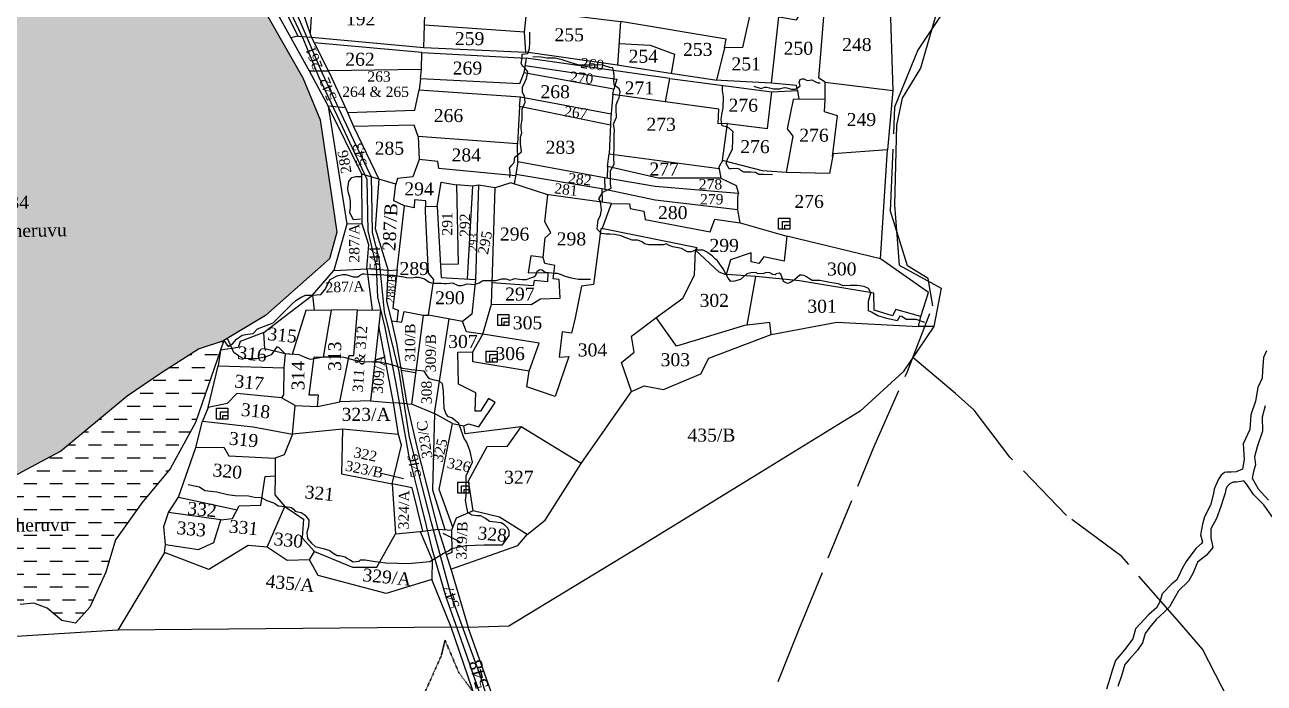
# Model space of a CAD drawing. Header units: millimetres. Extents: x 1039 to 3150, y 234 to 1226.
# Drawn here: x 2237.7 to 2477.6, y 453.9 to 581.3 of the extents above; entities that cross this region are included whole.
import ezdxf

# ---------------------------------------------------------------- set-up
doc = ezdxf.new("R2010")
doc.units = ezdxf.units.MM
doc.header["$MEASUREMENT"] = 0
doc.linetypes.add('ACAD_ISO02W100', pattern=[15, 12, -3])
doc.linetypes.add('ACAD_ISO07W100', pattern=[3, 0, -3])
for name, color, linetype in [('CARTTRACK', 30, 'ACAD_ISO02W100'), ('NALA', 4, 'Continuous'), ('SQUAREWELL', 5, 'Continuous'), ('SURVEY_BND', 7, 'Continuous'), ('WATER_BODY', 4, 'Continuous')]:
    doc.layers.add(name, color=color, linetype=linetype)
doc.layers.add('FOOTPATH', color=150, linetype='ACAD_ISO07W100', lineweight=30)
doc.layers.add('ROAD', color=1, linetype='Continuous', lineweight=25)
doc.styles.get("Standard").update_dxf_attribs({"font": 'TIMES.TTF'})
doc.dimstyles.get("Standard").update_dxf_attribs({"dimtxt": 0.18, "dimasz": 0.18, "dimexe": 0.18, "dimexo": 0.0625, "dimgap": 0.09, "dimtad": 0, "dimtih": 1, "dimtoh": 1, "dimdec": 4, "dimzin": 0, "dimdsep": 46, "dimtxsty": 'Standard', "dimcen": 0.09, "dimadec": 0, "dimazin": 0, "dimtfac": 1, "dimtdec": 4, "dimtofl": 0, "dimtmove": 0, "dimatfit": 3, "dimfxl": 1, "dimtolj": 1, "dimtzin": 0, "dimarcsym": 0})

msp = doc.modelspace()

# ---------------------------------------------------------------- hatches: boundary and pattern name
at = {"layer": 'WATER_BODY'}
h = msp.add_hatch(dxfattribs=at)
h.set_pattern_fill('DASH', color=256, scale=20, style=0)
h.paths.add_polyline_path([(2281.64, 588.41), (2272.96, 598.71), (2267.77, 603.35), (2259.28, 608.69), (2248.53, 613.96), (2237.91, 618.08), (2230.38, 621.12), (2226.83, 618.92), (2223.31, 615.95), (2221.55, 615.16), (2220.34, 615.22), (2218.64, 616.49), (2215.9, 616.55), (2214.63, 614.01), (2212.99, 612.86), (2210.08, 611.4), (2208.5, 608.13), (2205.46, 605.94), (2202.67, 604.91), (2196.92, 604.86), (2195.42, 604.49), (2193.64, 598.66), (2193.74, 595.39), (2193.4, 590.45), (2192.97, 586.99), (2191.53, 585.64), (2188.88, 584.18), (2185.46, 583.6), (2182.48, 582.45), (2180.55, 581.49), (2177.67, 580.58), (2174.98, 578.75), (2172.04, 577.69), (2171.56, 574.59), (2172.33, 572.34), (2172.52, 569.6), (2172.52, 566.52), (2173.48, 564.58), (2173.72, 559.44), (2174.54, 556.46), (2174.83, 554.64), (2175.93, 552.43), (2176.37, 550.99), (2176.94, 544.56), (2177.42, 540.43), (2176.27, 536.73), (2175.74, 534.13), (2175.89, 531.3), (2174.53, 527.28), (2173.48, 524.11), (2172.66, 521.13), (2171.7, 518.3), (2170.25, 515.8), (2168.52, 512.58), (2167.75, 508.61), (2166.69, 506.35), (2165.39, 504.33), (2164.38, 502.8), (2163.8, 500.78), (2162.69, 497.39), (2161.1, 494.84), (2160.14, 491.67), (2159.28, 489.03), (2158.12, 486.77), (2156.53, 483.74), (2155.75, 479.58), (2156.93, 477.71), (2159.45, 475.31), (2173.07, 468.02), (2176.34, 466), (2176.65, 464.42), (2180.11, 468.1), (2182.55, 469.88), (2185.46, 471.21), (2190.54, 473.22), (2195.42, 477.03), (2205.4, 479.61), (2212.87, 480.83), (2217.15, 484.02), (2220.89, 486.46), (2225.5, 488.56), (2231.62, 491.89), (2244.61, 498.77), (2252.14, 505.01), (2257.51, 509.48), (2264.16, 514.03), (2271.31, 518.61), (2276.2, 520.18), (2284.27, 525.05), (2296.65, 536.02), (2298.05, 541.15), (2296.96, 548.67), (2294.83, 562.91), (2291.49, 571.03)])
h.paths.add_polyline_path([(2239.49, 631.49), (2237.2, 633.46), (2234.46, 634.58), (2232.33, 635.31), (2229.98, 636.28), (2228.68, 636.49), (2227.38, 635.93), (2225.79, 635.14), (2224.38, 633.96), (2222.94, 632.9), (2221.4, 631.78), (2220.37, 630.57), (2219.7, 628.67), (2219.19, 627.49), (2219.11, 625.82), (2219.96, 621.61), (2220.84, 619.31), (2222.76, 617.05), (2224.01, 616.54), (2226.83, 618.92), (2230.38, 621.12), (2237.91, 618.08), (2239.94, 617.29), (2240.53, 620.25), (2240.03, 624.62), (2239.76, 629.1)])
h.paths.add_polyline_path([(2572.22, 639.76), (2571.25, 642.5), (2569.24, 645.2), (2565.06, 648.03), (2561.71, 647.89), (2558.68, 647.1), (2555.42, 645.85), (2552.72, 643.43), (2551.93, 641.06), (2551.93, 637.43), (2553.33, 633.43), (2556.35, 632.27), (2559.8, 631.11), (2560.96, 630.18), (2562.5, 629.76), (2563.66, 629.76), (2565.38, 629.9), (2567.85, 630.74), (2569.48, 632.5), (2571.43, 634.64), (2572.22, 637.2)])
h.paths.add_polyline_path([(2232.15, 545.01), (2239, 545.01), (2239, 548.84), (2232.15, 548.84)], flags=24)
h.paths.add_polyline_path([(2214.45, 539.12), (2245.8, 539.67), (2245.73, 543.6), (2214.38, 543.05)], flags=24)
h.paths.add_polyline_path([(2259.06, 603.1), (2267.48, 603.1), (2267.48, 606.23), (2259.06, 606.23)], flags=24)
h.paths.add_polyline_path([(2214.35, 621.63), (2236.82, 621.63), (2236.82, 625.59), (2214.35, 625.59)], flags=9)
h = msp.add_hatch(dxfattribs=at)
h.set_pattern_fill('DASH', color=256, scale=20, style=0)
h.paths.add_polyline_path([(2270.7, 504.32), (2276.2, 520.18), (2271.31, 518.61), (2264.16, 514.03), (2257.51, 509.48), (2252.14, 505.01), (2244.61, 498.77), (2231.62, 491.89), (2225.5, 488.56), (2220.89, 486.46), (2217.15, 484.02), (2212.87, 480.83), (2205.4, 479.61), (2195.42, 477.03), (2190.54, 473.22), (2193.94, 471.28), (2199.46, 469.76), (2204.32, 470.31), (2209.6, 471.34), (2212.21, 472.61), (2213.61, 472.37), (2214.88, 471.58), (2217.92, 470), (2219.74, 468.73), (2222.71, 467.64), (2224.59, 468.18), (2227.45, 469.58), (2230.38, 469.71), (2231.11, 469.71), (2232.68, 469.1), (2234.32, 468.92), (2236.75, 469.1), (2239.42, 469.35), (2242.03, 468.38), (2244.82, 466.01), (2247.5, 465.47), (2250.29, 468.62), (2253.38, 475.35), (2255.2, 481.65), (2260.42, 488.87), (2265.84, 495.35)])
h.paths.add_polyline_path([(2223.38, 482.26), (2246.53, 482.67), (2246.46, 486.6), (2223.31, 486.19)], flags=24)

# ---------------------------------------------------------------- linework, layer by layer
at = {"layer": 'CARTTRACK'}
for points in [[(2348.12, 358.1), (2355.04, 378.43), (2361.12, 399.29), (2367.69, 416.6), (2377.93, 440.24), (2387.49, 464.23), (2401.99, 499.53), (2408.51, 514.21), (2413.43, 526.91), (2412.51, 532.17), (2408.51, 534.66), (2405.22, 545.22), (2406.08, 565.4), (2410.51, 576.31), (2415.45, 583.7), (2413.95, 588.63), (2408.52, 593.26), (2405.02, 599.4), (2404.17, 607.6), (2397.22, 614.58), (2397.41, 620.63)], [(2503.43, 393.89), (2489.85, 416.96), (2477.82, 434.77), (2470.67, 450.64), (2465.63, 460.45), (2461.22, 465.57), (2449.98, 478.41), (2439.3, 486.34), (2428.35, 497.63), (2421.44, 506.71), (2417.82, 509.97), (2409.54, 516.88)]]:
    msp.add_lwpolyline(points, dxfattribs=at)
at = {"layer": 'FOOTPATH', "ltscale": 0.002}
msp.add_lwpolyline([(2194.44, 333.44), (2201.41, 342.13), (2207.18, 349.55), (2217.81, 359.51), (2230.9, 369.56), (2251.02, 383.74), (2268.81, 397.76), (2284.25, 410.05), (2295.23, 421.67), (2304.2, 433.54), (2315.09, 452.05), (2318.28, 459.17), (2319.02, 462.18), (2321.69, 455.9), (2329.69, 445.21), (2335.5, 438.14), (2342.37, 430.81), (2347.55, 424.51), (2351.98, 415.66), (2354.86, 409.54), (2356.07, 404.98)], dxfattribs=at)
at = {"layer": 'NALA'}
for points in [[(2331.57, 551.74), (2331.6, 552.86), (2331.5, 553.53), (2331.83, 554.02), (2332.4, 554.64), (2332.53, 555.69), (2333.2, 556.29), (2333.79, 556.7), (2333.59, 558.31), (2333.64, 559.52), (2333.87, 560.4), (2333.72, 561.15), (2333.72, 561.89), (2333.95, 562.9), (2333.95, 563.85), (2333.95, 564.96), (2334.54, 566.31), (2334.39, 567.47), (2334, 568.22), (2334.03, 569.2), (2334.52, 570.33), (2334.77, 570.9), (2335.01, 572.22), (2334.44, 572.94), (2334.08, 573.25), (2333.77, 573.82), (2333.92, 574.85), (2333.92, 575.63), (2335.05, 575.71), (2335.36, 576.69), (2335.41, 577.87), (2335.44, 579.88)], [(2411.89, 523.71), (2410.2, 524.28), (2408.99, 524.28), (2408.24, 524.28), (2407.45, 524.87), (2407.01, 524.92), (2406.5, 524.02), (2404.49, 524.46), (2402.77, 524.95), (2401.56, 525.71), (2400.95, 525.97), (2400.97, 527.82), (2401.44, 529.44), (2400.95, 530.26), (2400.13, 530.64), (2398.76, 530.87), (2397.43, 530.82), (2396.07, 530.8), (2395.17, 531.18), (2393.48, 531.43), (2391.55, 531.79), (2390.68, 531.84), (2390.09, 531.84), (2389.57, 532.12), (2388.98, 532.53), (2388.52, 532.79), (2388.08, 532.81), (2387.67, 532.81), (2386.62, 531.97), (2385.85, 531.45), (2385.26, 531.22), (2384.54, 531.61), (2383.97, 533.04), (2383.69, 533.2), (2383.12, 533.1), (2382.89, 532.92), (2382.43, 532.94), (2381.87, 533.28), (2381.12, 533.35), (2380.73, 533.15), (2379.6, 533.1), (2379.07, 533.35), (2378.19, 533.28), (2377.42, 533.1), (2376.19, 532.02), (2375.06, 531.66), (2374.34, 531.63), (2373.8, 532.25), (2373.41, 532.97), (2372.82, 534.05), (2371.77, 535.61), (2371.36, 535.92), (2370.69, 536.61), (2369.61, 537.38), (2368.97, 537.69), (2367.5, 537.66), (2366.68, 537.36), (2365.94, 537.36), (2364.78, 538.02), (2363.12, 538.32), (2362.4, 538.6), (2361.83, 538.91), (2361.27, 538.7), (2360.37, 538.68), (2359.47, 538.68), (2358.44, 538.68), (2357.62, 538.93), (2357.18, 539.32), (2356.26, 539.6), (2355.23, 539.6), (2354.36, 539.91), (2353.82, 540.14), (2353.07, 540.45), (2352.48, 540.6), (2351.81, 540.68), (2350.94, 540.75), (2350.19, 540.78), (2349.32, 540.91), (2348.45, 541.75), (2348.55, 543.04), (2348.65, 543.47), (2349.09, 544.48), (2349.27, 545.42), (2349.09, 547.11), (2348.78, 547.63), (2349.55, 548.88), (2351.14, 549.65), (2351.04, 550.5), (2351.04, 551.6), (2351.04, 553.02), (2351.73, 554.35), (2351.66, 555.45), (2351.76, 558.16), (2351.73, 559.99), (2351.84, 560.99), (2351.61, 562.07), (2352.22, 563.4), (2352.12, 564.93), (2352.12, 565.78), (2352.48, 566.67), (2352.71, 567.19), (2352.89, 568.32), (2352.74, 568.88), (2352.33, 569.22), (2351.84, 569.57), (2351.69, 570.27), (2351.76, 571.37), (2351.71, 572.04), (2351.48, 572.99), (2350.93, 573.02), (2349.49, 573.51), (2348.21, 573.54), (2347.54, 573.51), (2346.41, 573.51), (2344.97, 573.51), (2344.05, 573.74), (2343.23, 574), (2341.66, 574.49), (2340.35, 574.84), (2338.68, 574.84), (2337.62, 575), (2336.01, 575.08)], [(2382.4, 552.25), (2380.69, 552.34), (2379.76, 552.34), (2379.1, 552.72), (2378.21, 552.77), (2377.43, 552.77), (2376.82, 552.79), (2376.27, 553.09), (2375.98, 553.34), (2375.48, 553.47), (2374.41, 553.45), (2373.97, 553.45), (2373.45, 554.43), (2373.65, 555.29), (2373.97, 555.95), (2374.66, 557.3), (2374.68, 558.88), (2374.68, 560.04), (2374.75, 560.59), (2373.97, 561.31), (2373.49, 561.52), (2372.65, 561.75), (2372.47, 562.93), (2372.61, 563.95), (2372.86, 565.2), (2372.92, 567.35), (2372.7, 568.51), (2372.7, 569.29), (2372.86, 569.65)], [(2378.79, 569.39), (2380.21, 568.96), (2380.84, 569.21), (2381.32, 569.23), (2382.6, 568.9), (2383.77, 568.9), (2384.72, 569.16), (2385.17, 569.1), (2386.08, 568.83), (2386.78, 568.87), (2387.38, 569.14), (2387.74, 569.46), (2387.56, 570.22), (2387.77, 570.72), (2388.1, 570.86), (2388.47, 570.83), (2389.07, 570.5), (2389.59, 570.56), (2390.02, 570.63), (2390.74, 570.25), (2391.21, 570.04), (2391.62, 570.05)], [(2276.2, 520.18), (2277.06, 519.06), (2277.89, 519.54), (2278.67, 520.44), (2279.76, 521.2), (2280.86, 521.45), (2281.87, 521.57), (2282.71, 522.46), (2285.76, 523.63), (2287.83, 525.7), (2289.29, 527.17), (2290.12, 527.97), (2291.15, 528.57), (2292.03, 528.94), (2293.35, 528.98), (2294.98, 529.1), (2295.74, 530.01), (2296.78, 532.02), (2298.1, 532.7), (2298.65, 532.86), (2299.19, 533), (2299.81, 533), (2301.25, 532.55), (2302.11, 532.51), (2302.44, 532.78), (2303.02, 533.07), (2303.35, 533.07), (2304.75, 532.96), (2305.43, 532.96), (2306.57, 532.96), (2307.14, 532.88), (2307.74, 532.82), (2308.44, 532.86), (2309.08, 532.86), (2310.56, 532.57), (2310.73, 532.59), (2311.55, 532.41), (2312.62, 532.35), (2313.26, 532.43), (2313.94, 532.43), (2315.03, 532.1), (2315.92, 531.5), (2316.6, 531.28), (2317.57, 531.28), (2318.33, 531.32), (2318.87, 531.23), (2319.2, 531.23), (2319.86, 531.32), (2320.45, 531.36), (2321.55, 530.86), (2322.23, 530.84), (2322.91, 531.05), (2323.24, 531.15), (2324.08, 531.11), (2324.64, 531.05), (2325.61, 531.36), (2326.1, 531.69), (2326.37, 531.81), (2328.81, 531.79), (2329.97, 532.12), (2330.75, 532.12), (2331.23, 531.98), (2331.51, 531.89), (2332.03, 531.98), (2332.48, 532.2), (2333.93, 532), (2334.75, 531.98), (2335.45, 532.26), (2336.19, 532.51), (2336.6, 532.86), (2336.85, 533.62), (2337.35, 533.95), (2337.78, 533.87), (2338.42, 533.44), (2340.23, 533.23), (2340.71, 533.23), (2341.49, 532.94), (2342.21, 532.68), (2343.41, 532.33), (2344.81, 532.08), (2345.71, 532.04), (2347.14, 532.06)], [(2269.32, 492.33), (2271.5, 491.86), (2272.51, 491.14), (2274.87, 490.92), (2276.89, 490.4), (2278.4, 490.23), (2280.97, 490.15), (2282.14, 489.87), (2283.43, 489.84), (2284.53, 489.24), (2286, 488.7), (2286.74, 488.19), (2288, 488.09), (2288.96, 487.93), (2289.29, 487.85), (2289.66, 487.58), (2290.03, 487.17), (2290.51, 487.06), (2291.14, 486.93), (2291.95, 486.39), (2292.66, 485.43), (2292.59, 484.22), (2292.25, 483.07), (2292.38, 481.89), (2293.14, 480.95), (2293.85, 480.32), (2295.45, 479.97), (2296.69, 479.53), (2297.17, 479.16), (2298.12, 478.62), (2298.62, 478.58), (2299.67, 478.32), (2300.02, 478.08), (2300.74, 477.67), (2301.24, 477.37), (2302.42, 477.52), (2302.68, 477.72), (2302.94, 477.78), (2303.57, 477.78), (2305.47, 477.41), (2306.56, 477.28), (2307.54, 477.2), (2309.87, 477.09), (2311.89, 477.06), (2316.07, 477.44), (2318.63, 478.98), (2319.68, 479.5), (2320.29, 479.92), (2323.07, 480.51), (2326.57, 480.67), (2330.13, 480.67), (2331.41, 482.47), (2331.41, 483.27), (2331.14, 483.85), (2330.51, 484.54), (2329.87, 484.91), (2328.17, 485.13), (2327.64, 485.18), (2326.84, 485.76), (2325.94, 486.24), (2325.19, 486.24), (2324.18, 486.4), (2323.39, 486.93), (2322.96, 489.21), (2323.07, 490.22), (2323.12, 493.99), (2324.34, 496.68), (2323.86, 498.7), (2323.54, 499.65), (2323.17, 500.61), (2322.69, 501.24), (2321.84, 503.74), (2321.68, 504.11), (2321.05, 504.64), (2320.3, 505.23), (2319.67, 505.44), (2319.24, 505.97), (2318.81, 507.03), (2318.7, 510.41), (2318.55, 511.84), (2317.91, 512.32), (2317, 512.53), (2315.99, 512.8), (2315.57, 513.33), (2314.98, 514.28), (2312.54, 514.55), (2310.84, 514.81), (2309.46, 515.24), (2307.92, 515.66), (2306.27, 515.98), (2304.94, 515.98), (2303.19, 516.09), (2301.64, 516.3), (2299.47, 516.88), (2297.66, 516.94), (2295.48, 516.94), (2292.98, 516.51), (2291.97, 516.88), (2290.8, 517.41), (2288.09, 517.63), (2286.92, 518.79), (2286.45, 518.95), (2285.38, 517.41), (2284.35, 517.06), (2282.49, 516.65), (2280.96, 516.65), (2279.91, 516.73), (2279.01, 517.21), (2278.12, 517.85), (2276.88, 520.59)], [(2478, 518.21), (2477.41, 516.92), (2477.21, 514.38), (2477.14, 512.93), (2476.32, 511.1), (2475.89, 508.45), (2474.99, 505.84), (2474.75, 502.95), (2473.5, 500.21), (2473.7, 497.19), (2473.38, 495.31), (2472.13, 494.77), (2471.15, 494.73), (2470.33, 494.73), (2469.9, 494.65), (2469.24, 494.14), (2468.69, 493.36), (2468.18, 492.19), (2467.87, 491.45), (2467.71, 490.59), (2467.16, 488.34), (2465.98, 486.07), (2465.63, 484.63), (2465.2, 482.56), (2465.59, 481.23), (2465.4, 480.88), (2464.32, 479.93), (2462.48, 477.42), (2461.7, 476.08), (2460.98, 474.51), (2460.58, 473.83), (2459.67, 473.11), (2457.83, 471.15), (2457.34, 469.64), (2456.69, 468.43), (2455.25, 467.16), (2452.63, 464.39), (2452.11, 462.49), (2450.54, 460.3), (2448.8, 458.28), (2448.15, 456.35), (2447.69, 454.78), (2447.03, 452.72)], [(2477.75, 507.54), (2477.18, 505.34), (2477.2, 502.67), (2476.19, 499.59), (2475.7, 497.7), (2475.9, 496.15), (2475.46, 494.82), (2475.2, 493.57), (2476.37, 491.49), (2478.37, 489.27)], [(2479.22, 485.94), (2477.51, 488.38), (2475.49, 490.37), (2474.09, 492.55), (2473.59, 493.01), (2473.02, 492.91), (2472.19, 492.78), (2471.57, 492.75), (2470.92, 492.44), (2470.3, 491.85), (2470.12, 491.38), (2470.01, 490.66), (2469.73, 489.85), (2469.13, 488.09), (2468.35, 485.73), (2467.21, 483.74), (2467.21, 481.98), (2467.6, 480.11), (2466.38, 478.66), (2464.64, 477.32), (2463.81, 475.22), (2462.9, 473.64), (2460.99, 471.77), (2459.24, 468.67), (2458.2, 467.63), (2456.67, 466.21), (2455.43, 464.7), (2454.49, 463.48), (2454, 461.7), (2453.01, 460.25), (2451.43, 458.47), (2450.57, 457.51), (2449.95, 455.33), (2449.2, 453.21)]]:
    msp.add_lwpolyline(points, dxfattribs=at)
at = {"layer": 'ROAD'}
for points in [[(2287.69, 586.86), (2291.6, 578.36), (2294.5, 571.26), (2298.66, 562.58), (2303.87, 551.4), (2304.08, 541.39), (2305.65, 534.55), (2305.94, 528.59), (2307.38, 522.71), (2309.42, 512.23), (2311.93, 498.09), (2314.34, 488.54), (2316.43, 479.9), (2319.26, 470.37), (2323.23, 459.12), (2327.92, 445.46)], [(2331.52, 436.71), (2325.94, 455.02), (2320.29, 470.63), (2316.31, 485.14), (2312.16, 501.49), (2310.12, 514.23), (2307.31, 525.77), (2306.24, 536.07), (2304.97, 541.09), (2304.81, 548.73), (2304.77, 551.79), (2301.3, 559.03), (2295.28, 571.87), (2290.46, 583.18)]]:
    msp.add_lwpolyline(points, dxfattribs=at)
at = {"layer": 'SQUAREWELL'}
for points in [[(2383.58, 543.9), (2385.73, 543.9), (2385.73, 541.77), (2383.58, 541.77)], [(2384.32, 543.22), (2385.73, 543.22), (2385.73, 541.77), (2384.32, 541.77)], [(2384.8, 542.52), (2385.73, 542.52), (2385.73, 541.77), (2384.8, 541.77)], [(2329.23, 525.23), (2331.38, 525.23), (2331.38, 523.09), (2329.23, 523.09)], [(2329.97, 524.55), (2331.38, 524.55), (2331.38, 523.09), (2329.97, 523.09)], [(2330.45, 523.84), (2331.38, 523.84), (2331.38, 523.09), (2330.45, 523.09)], [(2326.95, 518.16), (2329.1, 518.16), (2329.1, 516.03), (2326.95, 516.03)], [(2327.69, 517.48), (2329.1, 517.48), (2329.1, 516.03), (2327.69, 516.03)], [(2328.17, 516.78), (2329.1, 516.78), (2329.1, 516.03), (2328.17, 516.03)], [(2274.81, 507.08), (2276.96, 507.08), (2276.96, 504.95), (2274.81, 504.95)], [(2275.55, 506.41), (2276.96, 506.41), (2276.96, 504.95), (2275.55, 504.95)], [(2276.03, 505.7), (2276.96, 505.7), (2276.96, 504.95), (2276.03, 504.95)], [(2321.47, 492.75), (2323.62, 492.75), (2323.62, 490.62), (2321.47, 490.62)], [(2322.2, 492.08), (2323.62, 492.08), (2323.62, 490.62), (2322.2, 490.62)], [(2322.68, 491.37), (2323.62, 491.37), (2323.62, 490.62), (2322.68, 490.62)]]:
    msp.add_lwpolyline(points, close=True, dxfattribs=at)
at = {"layer": 'SURVEY_BND'}
for points in [[(2193.86, 613.17), (2206.13, 622.3), (2221.39, 633.92), (2228.96, 639.11), (2240.85, 633.14), (2242.11, 631.09), (2241.7, 621.74), (2240.96, 618.43), (2252.99, 614.1), (2263.28, 609.09), (2267.15, 606.11), (2271.54, 603.54), (2277.83, 596.65), (2285.63, 585.15), (2292.74, 572.36), (2296.39, 565.56)], [(2393.05, 630.16), (2399.53, 613.37), (2401.99, 607.99), (2411.22, 592.65), (2414.12, 583.61), (2411.06, 572.93), (2407.51, 567.1), (2406.41, 561.87), (2406.02, 546.46), (2406.93, 534.77), (2415.01, 530.32), (2413.6, 522.9), (2410.66, 522.89)], [(2293.18, 578.89), (2288.91, 591.51), (2287.48, 593.9), (2290.74, 593.69), (2293.88, 595.33), (2292.89, 579.74)], [(2285.08, 590.2), (2290.51, 579.1), (2289.19, 578.75)], [(2293.18, 578.89), (2314.89, 576.89), (2315.18, 585.54), (2293.38, 587.53)], [(2334.41, 579.86), (2334.87, 584.15), (2352.97, 581.91)], [(2383.6, 582.81), (2378.33, 584.73), (2376.61, 576.93), (2373.1, 576.84), (2371.56, 570.59)], [(2382.22, 570.01), (2383.6, 582.81), (2387.02, 582.25), (2388.95, 585.28), (2392.5, 585.25)], [(2392.56, 570.19), (2391.35, 570.96), (2392.5, 585.25), (2399.38, 585.29), (2405.18, 584.65), (2405.65, 568.59)], [(2314.89, 576.89), (2334.63, 576.02), (2334.41, 579.86), (2315.04, 581.22)], [(2373.1, 576.84), (2373.39, 578.54), (2352.97, 581.91), (2352.41, 573.47)], [(2290.51, 579.1), (2293.18, 578.89), (2297.05, 571.09), (2299.74, 565.23), (2296.39, 565.56)], [(2314.45, 572.63), (2314.5, 575.91), (2293.7, 577.82)], [(2314.5, 575.91), (2334.73, 574.83), (2334.25, 572.02)], [(2387.25, 568.55), (2387.04, 569.56), (2382.22, 570.01), (2371.23, 570.61), (2362.19, 571.96), (2351.47, 573.62), (2334.63, 576.02), (2334.63, 576.02)], [(2352.69, 577.69), (2358.72, 577.36), (2363.42, 575.62), (2362.75, 571.88)], [(2334.49, 573.43), (2352.27, 570.76), (2351.68, 568.83)], [(2361.67, 566.39), (2362.54, 570.91), (2334.73, 574.83)], [(2292.74, 572.36), (2296.42, 572.37)], [(2314.26, 570.86), (2314.45, 572.63), (2296.42, 572.37)], [(2351.5, 567.81), (2351.68, 568.83), (2334.25, 572.02), (2333.45, 569.9), (2314.26, 570.86), (2313.98, 568.71), (2333.64, 567.38)], [(2300.12, 564.35), (2313.17, 564.79), (2313.98, 568.71)], [(2362.54, 570.91), (2382.24, 568.35)], [(2372.72, 555.06), (2373.7, 562.2), (2381.45, 561.23), (2382.24, 568.35), (2387.25, 568.55), (2387.47, 566.89), (2386.41, 566.84), (2385.23, 561.14), (2386.33, 559.74), (2385.05, 552.73)], [(2392.57, 566.85), (2392.56, 570.19), (2405.65, 568.59), (2404.66, 557.12)], [(2333.42, 565.47), (2333.64, 567.38), (2351.18, 564.05)], [(2373.7, 562.2), (2371.85, 562.16), (2372, 564.99), (2361.16, 566.46), (2351.5, 567.81), (2351.13, 563.39), (2350.78, 556.33)], [(2394.02, 555.79), (2394.94, 563.69), (2392.48, 564.44), (2392.57, 566.85), (2387.47, 566.89)], [(2302.96, 542.8), (2302.89, 552.39), (2296.39, 565.56), (2300, 542.74)], [(2299.74, 565.23), (2301.29, 561.62)], [(2351.05, 561.9), (2333.42, 565.47), (2333.01, 558.26)], [(2313.78, 559.71), (2313.03, 561.87), (2301.29, 561.62), (2306.18, 551.41)], [(2333.08, 554.79), (2333.01, 558.26), (2313.78, 559.71), (2313.98, 555.22)], [(2403.31, 535.98), (2404.66, 557.12), (2394.12, 556.33), (2393.44, 552.5), (2385.05, 552.73), (2380.43, 553.03), (2372.72, 555.06), (2372.02, 553.75), (2372.38, 551.59), (2375.36, 550.17), (2375.78, 548.62)], [(2332.64, 552.04), (2317.81, 553.46), (2317.6, 554.82), (2313.98, 555.22), (2312.78, 551.84), (2309.82, 551.53), (2309.46, 550.48)], [(2349.9, 551.68), (2333.08, 554.79), (2332.69, 552.32)], [(2350.46, 553.88), (2350.78, 556.33), (2372.07, 553.47)], [(2306.18, 551.41), (2302.89, 552.39)], [(2349.36, 549.54), (2332.69, 552.32), (2332.36, 550.5)], [(2372.38, 551.59), (2360.25, 551.61), (2350.46, 553.88), (2350.37, 551.6)], [(2309.73, 533.86), (2311.16, 546.24), (2309.07, 547.25), (2309.46, 550.48), (2306.18, 551.41), (2305.49, 541.89), (2307.99, 533.77)], [(2317.49, 546.15), (2318.27, 550.81), (2321.26, 550.31)], [(2323.36, 532.12), (2324.42, 550.08), (2321.26, 550.31), (2321.56, 534.99), (2318.12, 534.88)], [(2325.49, 550.23), (2324.42, 550.08)], [(2326.34, 521.42), (2327.98, 527.2), (2328.72, 549.75), (2325.49, 550.23), (2324.93, 532.03)], [(2337.98, 536.29), (2338.41, 540.06), (2339.49, 541.04), (2338.32, 543.14), (2338.93, 548.37), (2331.73, 550.7), (2328.72, 549.75)], [(2376.1, 542.97), (2375.71, 545.48), (2359.67, 547.38), (2349.36, 549.54), (2349.45, 546.97)], [(2375.71, 545.48), (2375.67, 547.92), (2375.78, 548.62), (2359.66, 550.01), (2349.9, 551.68), (2349.96, 549.42)], [(2314.75, 525.12), (2315.83, 525.1), (2316.83, 532.03), (2315.83, 533.26), (2315.25, 545.16), (2315.29, 547.2), (2313.09, 547.4), (2313.01, 545.89), (2311.16, 546.24)], [(2349.4, 541.81), (2351.2, 546.72), (2338.6, 548.47)], [(2315.27, 546.18), (2317.49, 546.15), (2318.26, 532.4), (2324.93, 532.03), (2324.22, 525.29), (2322.42, 523.89), (2315.83, 525.1)], [(2351.2, 546.72), (2354.74, 546.64), (2354.84, 545.76), (2357.49, 545.25), (2357.72, 543.62), (2370.33, 541.2), (2371.21, 543.67), (2376.1, 542.97), (2385.17, 540.41), (2384.66, 535.58), (2380.7, 536.37), (2379.77, 535.07), (2378.29, 535.44), (2378.24, 537.16), (2374.24, 535.81), (2373.45, 532.89), (2372.09, 533.42), (2367.5, 537.66)], [(2303.9, 534.05), (2304.28, 538.72), (2302.96, 542.8), (2300, 542.74), (2297.48, 533.72)], [(2345.37, 496.37), (2355.1, 510.33), (2353.18, 515.91), (2355.64, 517.92), (2355.1, 521.06), (2360.31, 524.96), (2365.03, 528.37), (2367.3, 532.82), (2367.5, 537.66), (2367.79, 538.1), (2349.61, 541.82), (2349.19, 541.79), (2347.73, 531.06), (2345.45, 530.74), (2344.19, 524.56), (2343.46, 521.6), (2341.7, 521.9), (2341.07, 516.95), (2342.94, 517.11), (2340.32, 509.38), (2334.83, 511.2), (2335.26, 514.29), (2324.42, 516.1), (2324.4, 518.02)], [(2411.12, 524.83), (2412.6, 529.48), (2403.31, 535.98), (2385.17, 540.41)], [(2327.98, 527.2), (2335.66, 527.16), (2337.51, 528.29), (2341.32, 528.42), (2341.07, 532.02), (2339.96, 532.11), (2340.24, 534.69), (2338.31, 535.07), (2337.98, 536.29), (2335.62, 536.58), (2335.11, 533.3), (2338.93, 533.38), (2338.87, 531.58), (2336.29, 531.82), (2336.06, 530.75), (2328.11, 531.35)], [(2293.35, 528.98), (2297.48, 533.72), (2303.9, 534.05), (2304.93, 526.12)], [(2308.69, 524), (2307.72, 527.84), (2307.99, 533.77), (2303.9, 534.05)], [(2307.99, 533.77), (2309.73, 533.86), (2308.88, 526.48), (2309.96, 526.09), (2309.65, 523.89)], [(2377.5, 523.15), (2379.19, 532.58), (2373.41, 532.97), (2373.41, 532.97)], [(2382.11, 521.39), (2394.87, 523.72), (2410.66, 522.89), (2411.12, 524.83), (2406.25, 526.2), (2405.59, 524.97), (2402.05, 526.09), (2402.02, 529.35), (2387.63, 531.76), (2379.19, 532.58)], [(2283.96, 521.77), (2287.71, 524.67), (2293.35, 528.98), (2293.67, 526.04)], [(2290.02, 507.65), (2294.35, 507.45), (2294.51, 509.59), (2292.69, 509.63), (2293.69, 517.05), (2295.48, 516.94), (2297.02, 526.08), (2292.07, 526.03), (2289.45, 517.52), (2288.09, 517.63), (2287.8, 514.88)], [(2294.35, 507.45), (2298.62, 508.35), (2300.46, 517.27), (2301.34, 517.3), (2302.07, 526.16), (2297.02, 526.08)], [(2302.07, 526.16), (2306.55, 526.09), (2304.61, 508.55), (2298.62, 508.35)], [(2311.66, 507.95), (2309.69, 519.69), (2308.69, 524), (2310.62, 523.77), (2311.12, 525.81), (2314.75, 525.12), (2312.55, 507.88)], [(2304.61, 508.55), (2309.01, 508.14), (2306.2, 522.98)], [(2316.99, 506.06), (2319.81, 524.37)], [(2320.46, 504.12), (2322.64, 503.7), (2323.53, 504.07), (2325.52, 503.52), (2328.73, 508.18), (2327.41, 508.96), (2325.9, 506.55), (2324.86, 506.55), (2324.94, 510.04), (2321.63, 511.73), (2321.47, 517.94), (2324.4, 518.02), (2326.34, 521.42), (2323.16, 521.85), (2322.42, 523.89)], [(2355.1, 510.33), (2357.55, 511.43), (2361.29, 510.74), (2368.53, 513.73), (2370.06, 516.77), (2382.11, 521.39), (2381.88, 523.65), (2376.99, 523.1), (2363.79, 519.13), (2359.88, 524.64)], [(2288.09, 517.63), (2284.14, 518.6), (2283.96, 521.77), (2279.34, 520.03), (2279, 518.87), (2275.55, 518.32), (2275.13, 515.29)], [(2413.6, 522.9), (2407.65, 514.16), (2399.34, 506.55), (2378.37, 493.62), (2356.98, 480.48), (2331.33, 464.89), (2323.47, 464.64)], [(2335.26, 514.29), (2337.2, 519.65), (2326.34, 521.42)], [(2273.19, 507.24), (2275.13, 515.29), (2287.8, 514.88), (2287.72, 509.71), (2287.39, 509.1)], [(2313.32, 513.92), (2310.58, 514.38)], [(2289.46, 502.1), (2290.02, 507.65), (2287.39, 509.1), (2278.73, 509.95), (2276.87, 508.01), (2273.19, 507.24), (2272.05, 504.57)], [(2310.03, 502.01), (2309.01, 508.14)], [(2311.66, 507.95), (2309.01, 508.14)], [(2317.68, 483.71), (2313.82, 498.8), (2311.66, 507.95), (2312.63, 507.87), (2316.99, 506.06), (2316.56, 491.32), (2318.98, 483.59)], [(2270.76, 499.5), (2272.05, 504.57), (2281.85, 503.51), (2289.46, 502.1)], [(2320.51, 484.08), (2317.87, 491.34), (2320.46, 504.12), (2316.99, 506.06)], [(2299.14, 503.06), (2289.46, 502.1), (2287.88, 498.06), (2286.14, 497.41), (2286.15, 494.02)], [(2308.77, 492.46), (2310.59, 499.91), (2310.03, 502.01), (2299.14, 503.06), (2298.98, 494.42), (2308.77, 492.46)], [(2324.47, 487.25), (2323.55, 493.02), (2327.19, 499.68), (2331.13, 499.76), (2333.72, 503.46), (2322.93, 502.13), (2322.64, 503.7)], [(2334.89, 482.67), (2338.4, 485.43), (2345.37, 496.37), (2333.72, 503.46)], [(2267.44, 489.87), (2270.76, 499.5), (2276.22, 499.54), (2277.19, 497.89), (2286.14, 497.41)], [(2284.58, 480.23), (2280.88, 480.53), (2273.28, 475.85), (2264.71, 479.15), (2264.91, 480.69), (2271.27, 479.72), (2274.28, 481.09), (2275.63, 485.5), (2277.87, 485.78), (2279.16, 488.18), (2283.34, 488.33), (2284.2, 493.85), (2286.15, 494.02), (2286.07, 490.3), (2288, 488.09)], [(2314.19, 483.22), (2314.72, 483.28), (2312.62, 491.7), (2308.77, 492.46), (2309.4, 482.79)], [(2275.63, 485.5), (2265.46, 486.92), (2267.44, 489.87), (2278.75, 487.43)], [(2292.75, 477.76), (2288.45, 477.62), (2284.58, 480.23), (2288, 488.09), (2291.64, 485.59), (2291.38, 481.99), (2293.74, 479.37)], [(2320.13, 475.95), (2333.07, 480.51), (2334.89, 482.67), (2329.53, 486.02), (2324.47, 487.25), (2321.19, 485.79), (2320.27, 483.48), (2320.35, 479.16), (2319.26, 478.71)], [(2264.91, 480.69), (2264.58, 484.19), (2265.46, 486.92)], [(2316.43, 473.93), (2307.6, 471.25), (2294.46, 474.74), (2292.75, 477.76), (2293.74, 479.37), (2301.13, 476.36), (2305.81, 476.36), (2309.4, 482.79), (2314.19, 483.22), (2316.53, 477.72), (2316.43, 473.93)], [(2314.72, 483.28), (2317.68, 483.71), (2320.3, 475.38), (2323.47, 464.64), (2320.19, 464.72), (2316.43, 473.93)], [(2317.68, 483.71), (2320.27, 483.48)], [(2264.71, 479.15), (2255.69, 464.11), (2229.78, 462.53)], [(2320.19, 464.72), (2255.69, 464.11)], [(2329.97, 436.06), (2320.19, 464.72)], [(2333.42, 436.83), (2323.47, 464.64)]]:
    msp.add_lwpolyline(points, dxfattribs=at)
at = {"layer": 'WATER_BODY'}
for points in [[(2281.64, 588.41), (2291.49, 571.03), (2294.83, 562.91), (2296.96, 548.67), (2298.05, 541.15), (2296.65, 536.02), (2284.27, 525.05), (2276.2, 520.18), (2270.7, 504.32), (2265.84, 495.35), (2260.42, 488.87), (2255.2, 481.65), (2253.38, 475.35), (2250.29, 468.62), (2247.5, 465.47), (2244.82, 466.01), (2242.03, 468.38), (2239.42, 469.35), (2236.75, 469.1)], [(2302.66, 543.71), (2301.27, 543.58), (2300.61, 544.92), (2300.72, 546.02), (2300.72, 547.06), (2300.61, 547.94), (2300.26, 548.95), (2300.17, 549.64), (2300.41, 550.96), (2300.98, 551.75), (2301.76, 551.91), (2302.9, 551.95)], [(2190.54, 473.22), (2195.42, 477.03), (2205.4, 479.61), (2212.87, 480.83), (2217.15, 484.02), (2220.89, 486.46), (2225.5, 488.56), (2231.62, 491.89), (2244.61, 498.77), (2252.14, 505.01), (2257.51, 509.48), (2264.16, 514.03), (2271.31, 518.61), (2276.2, 520.18)]]:
    msp.add_lwpolyline(points, dxfattribs=at)

# ---------------------------------------------------------------- texts
at = {"layer": 'SURVEY_BND'}
for s, height, p in [('192', 2.515, (2299.82, 581.19)), ('255', 2.515, (2340.19, 578.1)), ('259', 2.515, (2320.92, 577.37)), ('248', 2.515, (2395.87, 576.22)), ('262', 2.515, (2299.7, 573.37)), ('254', 2.515, (2354.54, 573.95)), ('253', 2.515, (2365.07, 575.28)), ('250', 2.515, (2384.55, 575.49)), ('269', 2.515, (2320.5, 571.66)), ('251', 2.515, (2374.45, 572.47)), ('263', 2, (2303.97, 570.29)), ('264 & 265', 2, (2299.11, 567.33)), ('268', 2.515, (2337.48, 567.09)), ('271', 2.515, (2353.78, 567.82)), ('276', 2.515, (2373.88, 564.47)), ('266', 2.515, (2316.83, 562.48)), ('249', 2.515, (2396.75, 561.7)), ('273', 2.515, (2357.99, 560.78)), ('276', 2.515, (2376.15, 556.46)), ('276', 2.515, (2387.57, 558.67)), ('285', 2.515, (2305.39, 556.15)), ('284', 2.515, (2320.27, 554.84)), ('283', 2.515, (2338.48, 556.34)), ('277', 2.515, (2358.58, 552.13)), ('294', 2.515, (2311.14, 548.28)), ('278', 2, (2368.12, 549.44)), ('334', 2.515, (2232.79, 545.69)), ('279', 2, (2368.37, 546.54)), ('276', 2.515, (2386.63, 545.85)), ('280', 2.515, (2360.24, 543.7)), ('296', 2.515, (2329.63, 539.54)), ('298', 2.515, (2340.62, 538.6)), ('299', 2.515, (2370.19, 537.34)), ('289', 2.515, (2310.2, 532.87)), ('300', 2.515, (2392.94, 532.78)), ('297', 2.515, (2330.64, 527.93)), ('290', 2.515, (2317.1, 527.21)), ('302', 2.515, (2368.27, 526.7)), ('301', 2.515, (2389.13, 525.57)), ('305', 2.515, (2332.13, 522.36)), ('307', 2.515, (2319.62, 518.75)), ('306', 2.515, (2328.76, 516.41)), ('304', 2.515, (2344.7, 517.11)), ('303', 2.515, (2360.73, 515.22)), ('323/A', 2.515, (2298.99, 504.65)), ('435/B', 2.515, (2365.92, 500.63)), ('327', 2.515, (2330.45, 492.47))]:
    msp.add_text(s, height=height, dxfattribs=at).set_placement(p)
for s, height, rotation, p in [('261', 2, 111.4207, (2295.39, 573.15)), ('260', 2, 353.3395, (2345.15, 572.96)), ('542', 2, 111.4207, (2298.11, 567.1)), ('270', 2, 353.3395, (2343.09, 570.32)), ('267', 2, 353.3395, (2341.97, 563.59)), ('286', 2, 100.1361, (2300.93, 552.71)), ('543', 2, 100.1361, (2303.88, 554.12)), ('282', 2, 353.3395, (2342.74, 550.69)), ('281', 2, 353.3395, (2340.06, 548.69)), ('287/B', 2.515, 87.1342, (2309.39, 537.46)), ('291', 2, 89.9162, (2320.42, 540.5)), ('292', 2, 89.9162, (2323.85, 540.25)), ('Gundavolu Cheruvu', 2.5, 1.0076, (2215.09, 539.84)), ('287/A', 2, 89.9162, (2302.43, 535.27)), ('293', 1.5, 85.9451, (2325.1, 537.44)), ('295', 2, 79.2492, (2327.31, 536.74)), ('544', 2, 89.9162, (2306.39, 533.79)), ('288/B', 1.5, 85.9451, (2309.11, 527.36)), ('287/A', 2, 1.9639, (2295.92, 529.47)), ('310/B', 2, 89.9162, (2313.24, 516.09)), ('315', 2.5, 354.3826, (2284.56, 520.29)), ('311 & 312', 2, 85.9451, (2303.07, 510.1)), ('309/B', 2, 89.9162, (2317.23, 514.05)), ('316', 2.5, 354.3826, (2278.74, 516.64)), ('313', 2.5, 89.9162, (2298.9, 514.32)), ('314', 2.5, 89.9162, (2291.8, 510.56)), ('309/A', 2, 85.9451, (2306.95, 509.84)), ('317', 2.5, 354.3826, (2278.17, 511.13)), ('308', 2, 89.9162, (2316.44, 507.87)), ('318', 2.5, 354.3826, (2279.41, 505.63)), ('323/C', 2, 98.8151, (2316.6, 497.51)), ('319', 2.5, 354.3826, (2277.09, 500.06)), ('322', 2, 348.3566, (2301.18, 497.63)), ('325', 2, 77.1134, (2318.51, 496.52)), ('323/B', 2, 348.3566, (2299.57, 495.04)), ('546', 2, 98.8151, (2314.39, 493.87)), ('326', 2, 348.3566, (2319.28, 495.59)), ('320', 2.5, 354.3826, (2273.95, 493.93)), ('321', 2.5, 354.3826, (2291.77, 489.67)), ('324/A', 2, 89.1516, (2311.97, 483.64)), ('332', 2.5, 354.3826, (2269.04, 486.53)), ('Annu Cheruvu', 2.5, 1.0076, (2224.03, 482.98)), ('333', 2.5, 354.3826, (2266.97, 482.76)), ('331', 2.5, 354.3826, (2277.08, 483.04)), ('329/B', 2, 88.2086, (2323.15, 477.77)), ('330', 2.5, 354.3826, (2285.77, 480.6)), ('328', 2.5, 354.3826, (2325.22, 481.74)), ('329/A', 2.5, 354.3826, (2302.95, 473.64)), ('435/A', 2.5, 354.3826, (2284.21, 472.42)), ('547', 2, 108.9858, (2321.87, 468.7)), ('548', 2.5, 104.8427, (2327.42, 453.15))]:
    msp.add_text(s, height=height, rotation=rotation, dxfattribs=at).set_placement(p)

# ---------------------------------------------------------------- leaders
for points in [[(2311, 493.43), (2306.73, 494.43)], [(2318.59, 482.94), (2321.84, 481.3)]]:
    msp.add_leader(points, dimstyle='Standard', override={"dimgap": 0.09, "dimtad": 0}, dxfattribs=at)

doc.saveas('drawing.dxf')
